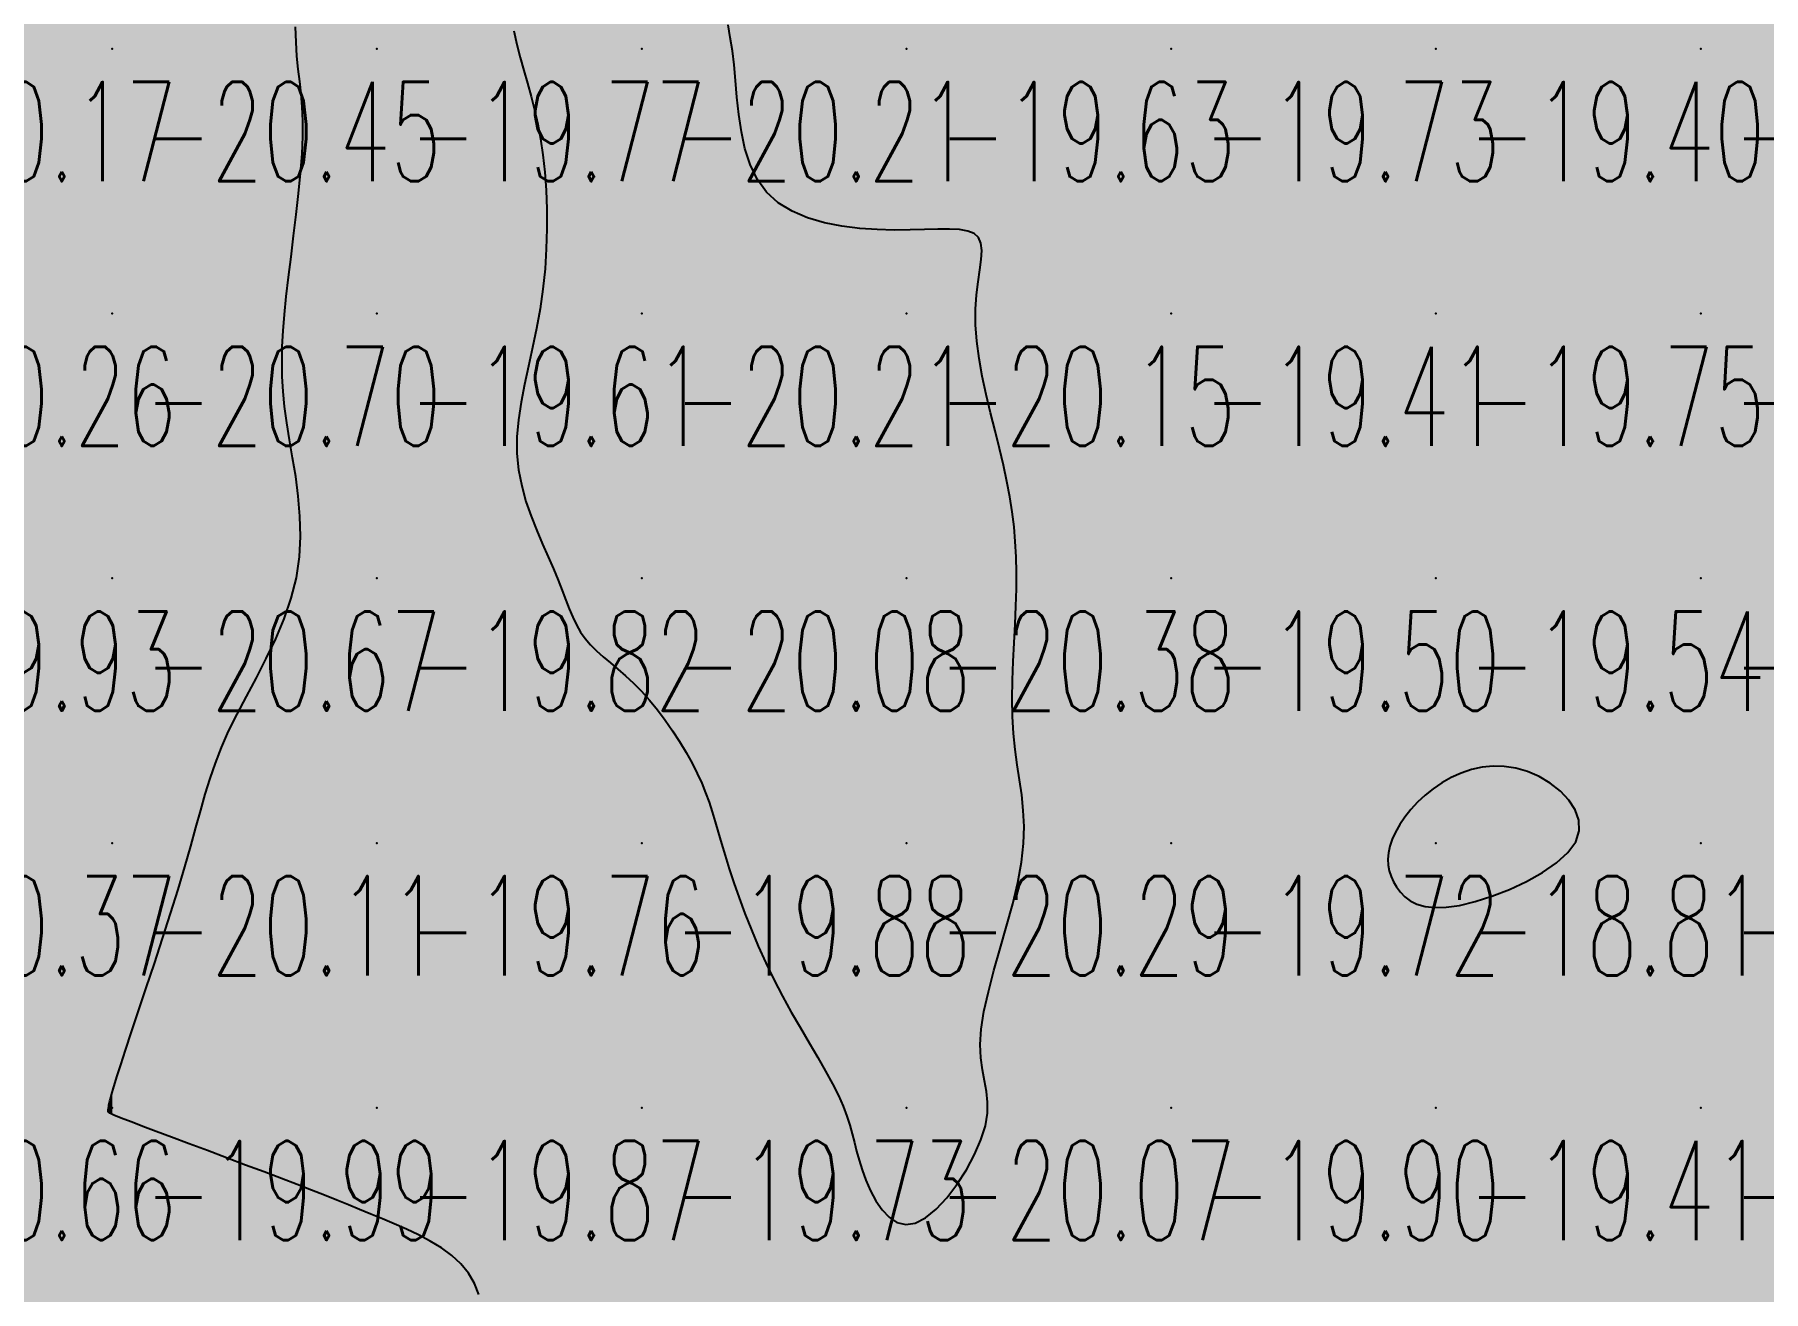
# Model space of a CAD drawing. Header units: millimetres. Extents: x 88261 to 90953, y 390274 to 392322.
# Drawn here: x 89237.3 to 89302.6, y 391110.3 to 391157.8 of the extents above; entities that cross this region are included whole.
import ezdxf
from ezdxf.enums import TextEntityAlignment as Align

# ---------------------------------------------------------------- set-up
doc = ezdxf.new("R2010")
doc.units = ezdxf.units.MM
doc.header["$LTSCALE"] = 25
for name, color, linetype in [('CN_03_00', 7, 'Continuous'), ('CN_04_00', 242, 'Continuous'), ('COTEAlt', 7, 'Continuous'), ('TN_COLORIAGE', 7, 'Continuous')]:
    doc.layers.add(name, color=color, linetype=linetype)
doc.styles.add('Simplex 1.0', font='Simplex.shx', dxfattribs={"width": 0.99, "height": 2.5})
doc.styles.get("Standard").update_dxf_attribs({"font": 'times.ttf'})

# ---------------------------------------------------------------- blocks, each defined once
blk = doc.blocks.new('COTE')
at = {"color": 0}
blk.add_point((0, 0), dxfattribs=at)
at = {"layer": 'COTEAlt'}
blk.add_attdef('ALT', text='', height=3.75, dxfattribs=at).set_placement((1.25, -1.25), align=Align.TOP_LEFT)

msp = doc.modelspace()

# ---------------------------------------------------------------- linework, layer by layer
at = {"layer": 'CN_03_00', "elevation": -19, "flags": 128}
msp.add_lwpolyline([(89295.659, 391127.7), (89295.646, 391128.104), (89295.509, 391128.495), (89295.269, 391128.865), (89294.947, 391129.203), (89294.564, 391129.502), (89294.142, 391129.751), (89293.702, 391129.944), (89293.263, 391130.071), (89292.83, 391130.137), (89292.405, 391130.147), (89291.99, 391130.105), (89291.587, 391130.016), (89291.199, 391129.885), (89290.828, 391129.717), (89290.476, 391129.518), (89290.145, 391129.292), (89289.838, 391129.044), (89289.556, 391128.78), (89289.301, 391128.504), (89289.076, 391128.221), (89288.881, 391127.936), (89288.721, 391127.654), (89288.595, 391127.381), (89288.506, 391127.12), (89288.453, 391126.871), (89288.433, 391126.634), (89288.444, 391126.407), (89288.485, 391126.189), (89288.553, 391125.979), (89288.647, 391125.776), (89288.764, 391125.579), (89288.904, 391125.389), (89289.074, 391125.213), (89289.28, 391125.057), (89289.532, 391124.931), (89289.836, 391124.843), (89290.2, 391124.8), (89290.632, 391124.812), (89291.14, 391124.885), (89291.725, 391125.026), (89292.362, 391125.229), (89293.02, 391125.486), (89293.668, 391125.788), (89294.273, 391126.128), (89294.806, 391126.497), (89295.234, 391126.888), (89295.526, 391127.291), (89295.659, 391127.7)], close=True, dxfattribs=at)
at = {"layer": 'CN_04_00', "elevation": -20, "flags": 128}
for points in [[(89254.102, 391110.185), (89253.931, 391110.605), (89253.704, 391110.992), (89253.416, 391111.342), (89253.073, 391111.659), (89252.686, 391111.944), (89252.265, 391112.203), (89251.82, 391112.439), (89251.364, 391112.655), (89250.905, 391112.856), (89250.455, 391113.044), (89250.021, 391113.223), (89249.596, 391113.398), (89249.169, 391113.572), (89248.73, 391113.748), (89248.268, 391113.932), (89247.772, 391114.127), (89247.232, 391114.337), (89246.638, 391114.565), (89245.984, 391114.814), (89245.287, 391115.077), (89244.567, 391115.348), (89243.848, 391115.619), (89243.15, 391115.88), (89242.495, 391116.126), (89241.904, 391116.347), (89241.4, 391116.537), (89240.999, 391116.69), (89240.692, 391116.808), (89240.466, 391116.896), (89240.31, 391116.961), (89240.209, 391117.006), (89240.151, 391117.037), (89240.122, 391117.058), (89240.109, 391117.076), (89240.102, 391117.095), (89240.098, 391117.115), (89240.097, 391117.138), (89240.099, 391117.166), (89240.103, 391117.199), (89240.109, 391117.238), (89240.117, 391117.284), (89240.127, 391117.339), (89240.14, 391117.405), (89240.16, 391117.496), (89240.193, 391117.627), (89240.245, 391117.814), (89240.321, 391118.071), (89240.427, 391118.414), (89240.569, 391118.859), (89240.753, 391119.42), (89240.981, 391120.107), (89241.246, 391120.899), (89241.537, 391121.768), (89241.842, 391122.689), (89242.152, 391123.633), (89242.454, 391124.575), (89242.74, 391125.486), (89242.997, 391126.34), (89243.219, 391127.116), (89243.413, 391127.824), (89243.592, 391128.477), (89243.766, 391129.091), (89243.947, 391129.681), (89244.146, 391130.263), (89244.376, 391130.851), (89244.647, 391131.46), (89244.967, 391132.103), (89245.322, 391132.777), (89245.695, 391133.48), (89246.069, 391134.207), (89246.424, 391134.953), (89246.744, 391135.714), (89247.012, 391136.486), (89247.208, 391137.264), (89247.322, 391138.045), (89247.362, 391138.823), (89247.341, 391139.592), (89247.276, 391140.347), (89247.179, 391141.082), (89247.065, 391141.793), (89246.949, 391142.473), (89246.844, 391143.118), (89246.763, 391143.725), (89246.707, 391144.303), (89246.674, 391144.865), (89246.664, 391145.424), (89246.675, 391145.993), (89246.707, 391146.583), (89246.757, 391147.209), (89246.825, 391147.883), (89246.909, 391148.612), (89247.003, 391149.383), (89247.102, 391150.18), (89247.199, 391150.985), (89247.288, 391151.78), (89247.364, 391152.549), (89247.419, 391153.272), (89247.449, 391153.934), (89247.449, 391154.523), (89247.425, 391155.052), (89247.383, 391155.54), (89247.331, 391156.009), (89247.277, 391156.477), (89247.228, 391156.964), (89247.192, 391157.49), (89247.175, 391158.075)], [(89255.413, 391157.916), (89255.532, 391157.407), (89255.66, 391156.912), (89255.795, 391156.425), (89255.932, 391155.939), (89256.068, 391155.444), (89256.198, 391154.934), (89256.32, 391154.401), (89256.428, 391153.837), (89256.52, 391153.234), (89256.591, 391152.587), (89256.641, 391151.901), (89256.667, 391151.185), (89256.669, 391150.445), (89256.646, 391149.691), (89256.597, 391148.929), (89256.52, 391148.168), (89256.414, 391147.416), (89256.281, 391146.678), (89256.13, 391145.957), (89255.974, 391145.252), (89255.824, 391144.562), (89255.693, 391143.888), (89255.593, 391143.227), (89255.536, 391142.582), (89255.535, 391141.95), (89255.598, 391141.332), (89255.715, 391140.73), (89255.877, 391140.147), (89256.07, 391139.584), (89256.282, 391139.045), (89256.502, 391138.532), (89256.718, 391138.047), (89256.917, 391137.593), (89257.091, 391137.171), (89257.243, 391136.78), (89257.382, 391136.417), (89257.513, 391136.082), (89257.645, 391135.77), (89257.784, 391135.481), (89257.938, 391135.211), (89258.114, 391134.96), (89258.317, 391134.723), (89258.546, 391134.495), (89258.796, 391134.271), (89259.064, 391134.043), (89259.347, 391133.805), (89259.64, 391133.552), (89259.941, 391133.276), (89260.244, 391132.971), (89260.547, 391132.634), (89260.847, 391132.268), (89261.138, 391131.882), (89261.418, 391131.481), (89261.682, 391131.072), (89261.928, 391130.663), (89262.151, 391130.259), (89262.349, 391129.869), (89262.518, 391129.496), (89262.518, 391129.496), (89262.663, 391129.135), (89262.791, 391128.778), (89262.908, 391128.416), (89263.021, 391128.043), (89263.136, 391127.649), (89263.258, 391127.227), (89263.396, 391126.77), (89263.553, 391126.27), (89263.73, 391125.733), (89263.929, 391125.165), (89264.149, 391124.572), (89264.39, 391123.961), (89264.652, 391123.338), (89264.935, 391122.709), (89265.24, 391122.082), (89265.564, 391121.461), (89265.9, 391120.852), (89266.241, 391120.26), (89266.576, 391119.688), (89266.896, 391119.142), (89267.194, 391118.625), (89267.46, 391118.143), (89267.685, 391117.699), (89267.864, 391117.295), (89268.003, 391116.926), (89268.113, 391116.581), (89268.203, 391116.251), (89268.284, 391115.926), (89268.365, 391115.598), (89268.458, 391115.257), (89268.571, 391114.894), (89268.714, 391114.505), (89268.887, 391114.107), (89269.092, 391113.726), (89269.327, 391113.383), (89269.594, 391113.104), (89269.891, 391112.911), (89270.219, 391112.828), (89270.578, 391112.878), (89270.965, 391113.078), (89271.368, 391113.407), (89271.77, 391113.838), (89272.156, 391114.344), (89272.511, 391114.897), (89272.818, 391115.468), (89273.063, 391116.031), (89273.229, 391116.558), (89273.308, 391117.029), (89273.314, 391117.456), (89273.271, 391117.859), (89273.199, 391118.257), (89273.12, 391118.671), (89273.057, 391119.121), (89273.032, 391119.627), (89273.065, 391120.207), (89273.173, 391120.877), (89273.343, 391121.621), (89273.555, 391122.419), (89273.792, 391123.252), (89274.033, 391124.098), (89274.261, 391124.938), (89274.455, 391125.75), (89274.597, 391126.515), (89274.673, 391127.218), (89274.69, 391127.866), (89274.662, 391128.474), (89274.602, 391129.055), (89274.521, 391129.621), (89274.434, 391130.188), (89274.352, 391130.768), (89274.29, 391131.375), (89274.256, 391132.019), (89274.247, 391132.693), (89274.259, 391133.388), (89274.283, 391134.095), (89274.316, 391134.804), (89274.35, 391135.504), (89274.38, 391136.186), (89274.4, 391136.841), (89274.404, 391137.461), (89274.391, 391138.053), (89274.361, 391138.625), (89274.311, 391139.187), (89274.243, 391139.747), (89274.154, 391140.315), (89274.044, 391140.899), (89273.912, 391141.509), (89273.76, 391142.149), (89273.594, 391142.815), (89273.425, 391143.496), (89273.262, 391144.184), (89273.114, 391144.87), (89272.99, 391145.544), (89272.901, 391146.197), (89272.856, 391146.819), (89272.859, 391147.404), (89272.899, 391147.945), (89272.958, 391148.44), (89273.021, 391148.887), (89273.071, 391149.28), (89273.09, 391149.617), (89273.063, 391149.895), (89272.973, 391150.11), (89272.806, 391150.262), (89272.564, 391150.358), (89272.251, 391150.411), (89271.872, 391150.43), (89271.432, 391150.427), (89270.935, 391150.412), (89270.385, 391150.398), (89269.787, 391150.394), (89269.148, 391150.411), (89268.484, 391150.458), (89267.812, 391150.543), (89267.15, 391150.674), (89266.517, 391150.861), (89265.928, 391151.11), (89265.403, 391151.43), (89264.96, 391151.83), (89264.61, 391152.313), (89264.345, 391152.866), (89264.15, 391153.47), (89264.012, 391154.108), (89263.916, 391154.761), (89263.848, 391155.411), (89263.793, 391156.041), (89263.739, 391156.632), (89263.672, 391157.171), (89263.596, 391157.67), (89263.515, 391158.143)]]:
    msp.add_lwpolyline(points, dxfattribs=at)
at = {"layer": 'TN_COLORIAGE', "color": 213}
for points in [[(89247.721, 391164.712, -19.773), (89246.884, 391157.239, -19.773), (89250.249, 391167.239, -19.773), (89250.249, 391157.239, -19.773)], [(89253.792, 391167.239, -19.773), (89254.762, 391161.752, -19.773), (89250.249, 391167.239, -19.773), (89250.249, 391157.239, -19.773)], [(89263.895, 391157.239, -19.428), (89262.947, 391159.938, -19.428), (89270.249, 391157.239, -19.428), (89270.249, 391167.239, -19.428)], [(89270.249, 391157.239, -19.601), (89280.249, 391157.239, -19.601), (89280.249, 391167.239, -19.601)], [(89270.249, 391167.239, -19.601), (89270.249, 391157.239, -19.601), (89280.249, 391167.239, -19.601)], [(89280.249, 391157.239, -19.509), (89290.249, 391157.239, -19.509), (89290.249, 391167.239, -19.509)], [(89280.249, 391167.239, -19.509), (89280.249, 391157.239, -19.509), (89290.249, 391167.239, -19.509)], [(89290.249, 391157.239, -19.506), (89300.249, 391157.239, -19.506), (89300.249, 391167.239, -19.506)], [(89290.249, 391167.239, -19.506), (89290.249, 391157.239, -19.506), (89300.249, 391167.239, -19.506)], [(89300.249, 391157.239, -19.059), (89310.249, 391157.239, -19.059), (89310.249, 391167.239, -19.059)], [(89300.249, 391167.239, -19.059), (89300.249, 391157.239, -19.059), (89310.249, 391167.239, -19.059)], [(89255.422, 391157.239, -19.773), (89254.762, 391161.752, -19.773), (89250.249, 391157.239, -19.773)], [(89247.791, 391154.781, -19.608), (89246.648, 391147.239, -19.608), (89250.249, 391157.239, -19.608), (89250.249, 391147.239, -19.608)], [(89246.884, 391157.239, -19.773), (89247.791, 391154.781, -19.773), (89250.249, 391157.239, -19.773)], [(89255.422, 391157.239, -19.608), (89256.741, 391153.732, -19.608), (89250.249, 391157.239, -19.608), (89250.249, 391147.239, -19.608)], [(89263.895, 391157.239, -19.631), (89263.904, 391150.894, -19.631), (89270.249, 391157.239, -19.631)], [(89270.249, 391150.163, -19.631), (89263.904, 391150.894, -19.631), (89270.249, 391157.239, -19.631)], [(89273.824, 391150.815, -19.631), (89270.249, 391150.163, -19.631), (89280.249, 391157.239, -19.631), (89270.249, 391157.239, -19.631)], [(89273.824, 391150.815, -19.406), (89272.289, 391147.239, -19.406), (89280.249, 391157.239, -19.406), (89280.249, 391147.239, -19.406)], [(89280.249, 391147.239, -19.397), (89290.249, 391147.239, -19.397), (89290.249, 391157.239, -19.397)], [(89280.249, 391157.239, -19.397), (89280.249, 391147.239, -19.397), (89290.249, 391157.239, -19.397)], [(89290.249, 391147.239, -19.778), (89300.249, 391147.239, -19.778), (89300.249, 391157.239, -19.778)], [(89290.249, 391157.239, -19.778), (89290.249, 391147.239, -19.778), (89300.249, 391157.239, -19.778)], [(89300.249, 391147.239, -19.281), (89310.249, 391147.239, -19.281), (89310.249, 391157.239, -19.281)], [(89300.249, 391157.239, -19.281), (89300.249, 391147.239, -19.281), (89310.249, 391157.239, -19.281)], [(89256.741, 391153.732, -19.608), (89256.733, 391147.239, -19.608), (89250.249, 391147.239, -19.608)], [(89246.567, 391143.558, -19.608), (89246.648, 391147.239, -19.608), (89250.249, 391147.239, -19.608)], [(89248.151, 391137.239, -19.608), (89246.567, 391143.558, -19.608), (89250.249, 391137.239, -19.608), (89250.249, 391147.239, -19.608)], [(89254.814, 391141.805, -19.608), (89256.733, 391147.239, -19.608), (89250.249, 391137.239, -19.608), (89250.249, 391147.239, -19.608)], [(89272.289, 391147.239, -19.406), (89274.153, 391141.143, -19.406), (89280.249, 391147.239, -19.406)], [(89274.574, 391137.239, -19.406), (89274.153, 391141.143, -19.406), (89280.249, 391137.239, -19.406), (89280.249, 391147.239, -19.406)], [(89280.249, 391137.239, -19.745), (89290.249, 391137.239, -19.745), (89290.249, 391147.239, -19.745)], [(89280.249, 391147.239, -19.745), (89280.249, 391137.239, -19.745), (89290.249, 391147.239, -19.745)], [(89290.249, 391137.239, -19.872), (89300.249, 391137.239, -19.872), (89300.249, 391147.239, -19.872)], [(89290.249, 391147.239, -19.872), (89290.249, 391137.239, -19.872), (89300.249, 391147.239, -19.872)], [(89300.249, 391137.239, -19.286), (89310.249, 391137.239, -19.286), (89310.249, 391147.239, -19.286)], [(89300.249, 391147.239, -19.286), (89300.249, 391137.239, -19.286), (89310.249, 391147.239, -19.286)], [(89257.221, 391137.239, -19.822), (89254.814, 391141.805, -19.822), (89250.249, 391137.239, -19.822)], [(89244.08, 391131.07, -19.761), (89243.413, 391127.239, -19.761), (89250.249, 391137.239, -19.761), (89250.249, 391127.239, -19.761)], [(89244.08, 391131.07, -19.822), (89248.151, 391137.239, -19.822), (89250.249, 391137.239, -19.822)], [(89257.221, 391137.239, -19.761), (89257.803, 391134.794, -19.761), (89250.249, 391137.239, -19.761), (89250.249, 391127.239, -19.761)], [(89275.357, 391127.239, -19.501), (89273.952, 391130.943, -19.501), (89280.249, 391127.239, -19.501), (89280.249, 391137.239, -19.501)], [(89273.952, 391130.943, -19.501), (89274.574, 391137.239, -19.501), (89280.249, 391137.239, -19.501)], [(89280.249, 391127.239, -19), (89288.197, 391127.239, -19), (89290.249, 391137.239, -19), (89290.249, 391129.804, -19)], [(89280.249, 391137.239, -19.538), (89280.249, 391127.239, -19.538), (89290.249, 391137.239, -19.538)], [(89290.249, 391137.239, -19), (89290.249, 391129.804, -19), (89300.249, 391137.239, -19), (89293.664, 391130.654, -19)], [(89300.249, 391137.239, -19), (89293.664, 391130.654, -19), (89300.249, 391127.239, -19), (89297.31, 391127.239, -19)], [(89300.249, 391127.239, -19.491), (89310.249, 391127.239, -19.491), (89310.249, 391137.239, -19.491)], [(89300.249, 391137.239, -19.491), (89300.249, 391127.239, -19.491), (89310.249, 391137.239, -19.491)], [(89260.249, 391133.344, -19.761), (89257.803, 391134.794, -19.761), (89260.249, 391127.239, -19.761), (89250.249, 391127.239, -19.761)], [(89260.249, 391133.344, -19.879), (89262.667, 391129.658, -19.879), (89260.249, 391127.239, -19.879)], [(89263.174, 391127.239, -19.879), (89262.667, 391129.658, -19.879), (89260.249, 391127.239, -19.879)], [(89240.249, 391118.011, -19.761), (89243.413, 391127.239, -19.761), (89240.249, 391117.239, -19.761), (89250.249, 391127.239, -19.761)], [(89240.249, 391117.239, -19.761), (89250.249, 391117.239, -19.761), (89250.249, 391127.239, -19.761)], [(89250.249, 391117.239, -19.879), (89260.249, 391117.239, -19.879), (89260.249, 391127.239, -19.879)], [(89250.249, 391127.239, -19.879), (89250.249, 391117.239, -19.879), (89260.249, 391127.239, -19.879)], [(89263.174, 391127.239, -19.733), (89265.012, 391122.003, -19.733), (89260.249, 391127.239, -19.733), (89260.249, 391117.239, -19.733)], [(89274.231, 391117.239, -19.719), (89272.201, 391119.191, -19.719), (89280.249, 391117.239, -19.719), (89280.249, 391127.239, -19.719)], [(89272.201, 391119.191, -19.719), (89275.357, 391127.239, -19.719), (89280.249, 391127.239, -19.719)], [(89280.249, 391117.239, -19), (89288.535, 391125.525, -19), (89280.249, 391127.239, -19), (89288.197, 391127.239, -19)], [(89290.249, 391117.239, -19.077), (89300.249, 391117.239, -19.077), (89300.249, 391127.239, -19.077)], [(89290.249, 391117.239, -19), (89290.249, 391124.137, -19), (89300.249, 391127.239, -19), (89297.31, 391127.239, -19)], [(89300.249, 391117.239, -19.452), (89310.249, 391117.239, -19.452), (89310.249, 391127.239, -19.452)], [(89300.249, 391127.239, -19.452), (89300.249, 391117.239, -19.452), (89310.249, 391127.239, -19.452)], [(89280.249, 391117.239, -19), (89288.535, 391125.525, -19), (89290.249, 391117.239, -19), (89290.249, 391124.137, -19)], [(89268.215, 391117.239, -19.733), (89265.012, 391122.003, -19.733), (89260.249, 391117.239, -19.733)], [(89240.249, 391118.011, -19.991), (89240.11, 391117.239, -19.991), (89240.249, 391117.239, -19.991)], [(89240.074, 391117.065, -19.991), (89240.11, 391117.239, -19.991), (89240.249, 391117.239, -19.991)], [(89240.249, 391116.959, -19.991), (89240.074, 391117.065, -19.991), (89240.249, 391117.239, -19.991)], [(89240.249, 391116.959, -19.868), (89247.333, 391114.323, -19.868), (89240.249, 391117.239, -19.868), (89250.249, 391117.239, -19.868)], [(89250.249, 391113.136, -19.868), (89247.333, 391114.323, -19.868), (89250.249, 391117.239, -19.868)], [(89250.249, 391113.136, -19.733), (89254.403, 391111.394, -19.733), (89250.249, 391117.239, -19.733), (89260.249, 391117.239, -19.733)], [(89254.403, 391111.394, -19.729), (89254.364, 391107.239, -19.729), (89260.249, 391117.239, -19.729), (89260.249, 391107.239, -19.729)], [(89268.215, 391117.239, -19.729), (89268.241, 391115.231, -19.729), (89260.249, 391117.239, -19.729), (89260.249, 391107.239, -19.729)], [(89270.249, 391107.239, -19.897), (89280.249, 391107.239, -19.897), (89280.249, 391117.239, -19.897)], [(89270.249, 391111.2, -19.897), (89274.231, 391117.239, -19.897), (89270.249, 391107.239, -19.897), (89280.249, 391117.239, -19.897)], [(89280.249, 391107.239, -19.412), (89290.249, 391107.239, -19.412), (89290.249, 391117.239, -19.412)], [(89280.249, 391117.239, -19.412), (89280.249, 391107.239, -19.412), (89290.249, 391117.239, -19.412)], [(89290.249, 391107.239, -19.173), (89300.249, 391107.239, -19.173), (89300.249, 391117.239, -19.173)], [(89290.249, 391117.239, -19.173), (89290.249, 391107.239, -19.173), (89300.249, 391117.239, -19.173)], [(89300.249, 391107.239, -19.66), (89310.249, 391107.239, -19.66), (89310.249, 391117.239, -19.66)], [(89300.249, 391117.239, -19.66), (89300.249, 391107.239, -19.66), (89310.249, 391117.239, -19.66)], [(89270.249, 391111.2, -19.729), (89268.241, 391115.231, -19.729), (89270.249, 391107.239, -19.729), (89260.249, 391107.239, -19.729)]]:
    msp.add_solid(points, dxfattribs=at)
at = {"layer": 'TN_COLORIAGE', "color": 223}
for points in [[(89260.249, 391167.239, -20), (89254.762, 391161.752, -20), (89260.249, 391157.239, -20), (89255.422, 391157.239, -20)], [(89260.249, 391167.239, -20), (89263.499, 391167.239, -20), (89260.249, 391157.239, -20), (89262.947, 391159.938, -20)], [(89240.249, 391157.239, -20), (89240.249, 391165.001, -20), (89230.249, 391157.239, -20), (89235.88, 391162.87, -20)], [(89247.721, 391164.712, -20.447), (89240.249, 391165.001, -20.447), (89240.249, 391157.239, -20.447)], [(89246.884, 391157.239, -20.447), (89247.721, 391164.712, -20.447), (89240.249, 391157.239, -20.447)], [(89262.947, 391159.938, -20.212), (89263.895, 391157.239, -20.212), (89260.249, 391157.239, -20.212)], [(89230.249, 391157.239, -20.447), (89230.249, 391147.239, -20.447), (89240.249, 391157.239, -20.447)], [(89230.249, 391147.239, -20.447), (89240.249, 391147.239, -20.447), (89240.249, 391157.239, -20.447)], [(89240.249, 391147.239, -20), (89247.791, 391154.781, -20), (89240.249, 391157.239, -20), (89246.884, 391157.239, -20)], [(89256.741, 391153.732, -20.212), (89255.422, 391157.239, -20.212), (89260.249, 391157.239, -20.212)], [(89260.249, 391147.239, -20), (89256.733, 391147.239, -20), (89260.249, 391157.239, -20), (89256.741, 391153.732, -20)], [(89260.249, 391147.239, -20), (89263.904, 391150.894, -20), (89260.249, 391157.239, -20), (89263.895, 391157.239, -20)], [(89246.648, 391147.239, -20.696), (89247.791, 391154.781, -20.696), (89240.249, 391147.239, -20.696)], [(89260.249, 391147.239, -20), (89263.904, 391150.894, -20), (89270.249, 391147.239, -20), (89270.249, 391150.163, -20)], [(89272.289, 391147.239, -20.152), (89273.824, 391150.815, -20.152), (89270.249, 391147.239, -20.152)], [(89270.249, 391150.163, -20.152), (89273.824, 391150.815, -20.152), (89270.249, 391147.239, -20.152)], [(89240.249, 391147.239, -20), (89231.154, 391138.144, -20), (89230.249, 391147.239, -20), (89230.249, 391139.318, -20)], [(89240.249, 391147.239, -20), (89231.154, 391138.144, -20), (89240.249, 391137.239, -20), (89231.183, 391137.239, -20)], [(89240.249, 391147.239, -20), (89246.648, 391147.239, -20), (89240.249, 391137.239, -20), (89246.567, 391143.558, -20)], [(89260.249, 391147.239, -20), (89254.814, 391141.805, -20), (89260.249, 391137.239, -20), (89257.221, 391137.239, -20)], [(89256.733, 391147.239, -20.212), (89254.814, 391141.805, -20.212), (89260.249, 391147.239, -20.212)], [(89260.249, 391137.239, -20.152), (89270.249, 391137.239, -20.152), (89270.249, 391147.239, -20.152)], [(89260.249, 391147.239, -20.152), (89260.249, 391137.239, -20.152), (89270.249, 391147.239, -20.152)], [(89270.249, 391137.239, -20), (89274.153, 391141.143, -20), (89270.249, 391147.239, -20), (89272.289, 391147.239, -20)], [(89246.567, 391143.558, -20.672), (89248.151, 391137.239, -20.672), (89240.249, 391137.239, -20.672)], [(89274.153, 391141.143, -20.38), (89274.574, 391137.239, -20.38), (89270.249, 391137.239, -20.38)], [(89240.249, 391137.239, -20), (89231.183, 391137.239, -20), (89230.249, 391127.239, -20), (89230.249, 391135.674, -20)], [(89230.249, 391127.239, -20.672), (89240.249, 391127.239, -20.672), (89240.249, 391137.239, -20.672)], [(89240.249, 391137.239, -20), (89248.151, 391137.239, -20), (89240.249, 391127.239, -20), (89244.08, 391131.07, -20)], [(89257.803, 391134.794, -20.077), (89257.221, 391137.239, -20.077), (89260.249, 391137.239, -20.077)], [(89257.803, 391134.794, -20.077), (89260.249, 391133.344, -20.077), (89260.249, 391137.239, -20.077)], [(89270.249, 391137.239, -20), (89262.667, 391129.658, -20), (89260.249, 391137.239, -20), (89260.249, 391133.344, -20)], [(89270.249, 391137.239, -20), (89262.667, 391129.658, -20), (89270.249, 391127.239, -20), (89263.174, 391127.239, -20)], [(89270.249, 391137.239, -20), (89274.574, 391137.239, -20), (89270.249, 391127.239, -20), (89273.952, 391130.943, -20)], [(89243.413, 391127.239, -20.111), (89244.08, 391131.07, -20.111), (89240.249, 391127.239, -20.111)], [(89273.952, 391130.943, -20.294), (89275.357, 391127.239, -20.294), (89270.249, 391127.239, -20.294)], [(89230.249, 391127.239, -20.111), (89230.249, 391117.239, -20.111), (89240.249, 391127.239, -20.111)], [(89230.249, 391117.239, -20), (89240.11, 391117.239, -20), (89240.249, 391127.239, -20), (89240.249, 391118.011, -20)], [(89243.413, 391127.239, -20.111), (89240.249, 391118.011, -20.111), (89240.249, 391127.239, -20.111)], [(89265.012, 391122.003, -20.294), (89263.174, 391127.239, -20.294), (89270.249, 391127.239, -20.294)], [(89270.249, 391127.239, -20), (89265.012, 391122.003, -20), (89270.249, 391117.239, -20), (89268.215, 391117.239, -20)], [(89270.249, 391127.239, -20), (89275.357, 391127.239, -20), (89270.249, 391117.239, -20), (89272.201, 391119.191, -20)], [(89272.201, 391119.191, -20.068), (89274.231, 391117.239, -20.068), (89270.249, 391117.239, -20.068)], [(89230.249, 391117.239, -20), (89240.11, 391117.239, -20), (89230.249, 391107.239, -20), (89240.074, 391117.065, -20)], [(89230.249, 391107.239, -20), (89240.074, 391117.065, -20), (89240.249, 391107.239, -20), (89240.249, 391116.959, -20)], [(89247.333, 391114.323, -20.321), (89240.249, 391116.959, -20.321), (89240.249, 391107.239, -20.321)], [(89268.241, 391115.231, -20.068), (89268.215, 391117.239, -20.068), (89270.249, 391117.239, -20.068)], [(89268.241, 391115.231, -20.068), (89270.249, 391111.2, -20.068), (89270.249, 391117.239, -20.068)], [(89274.231, 391117.239, -20.068), (89270.249, 391111.2, -20.068), (89270.249, 391117.239, -20.068)], [(89240.249, 391107.239, -20), (89247.333, 391114.323, -20), (89250.249, 391107.239, -20), (89250.249, 391113.136, -20)], [(89254.403, 391111.394, -20.19), (89250.249, 391113.136, -20.19), (89250.249, 391107.239, -20.19)], [(89254.364, 391107.239, -20.19), (89254.403, 391111.394, -20.19), (89250.249, 391107.239, -20.19)]]:
    msp.add_solid(points, dxfattribs=at)
at = {"layer": 'TN_COLORIAGE', "color": 203}
for points in [[(89297.31, 391127.239, -18.814), (89293.664, 391130.654, -18.814), (89290.249, 391127.239, -18.814)], [(89293.664, 391130.654, -18.814), (89290.249, 391129.804, -18.814), (89290.249, 391127.239, -18.814)], [(89290.249, 391129.804, -18.814), (89288.197, 391127.239, -18.814), (89290.249, 391127.239, -18.814)], [(89288.197, 391127.239, -18.814), (89288.535, 391125.525, -18.814), (89290.249, 391127.239, -18.814)], [(89290.249, 391124.137, -18.814), (89288.535, 391125.525, -18.814), (89290.249, 391127.239, -18.814)], [(89297.31, 391127.239, -18.814), (89290.249, 391124.137, -18.814), (89290.249, 391127.239, -18.814)]]:
    msp.add_solid(points, dxfattribs=at)

# ---------------------------------------------------------------- block references
at = {"layer": 'COTEAlt'}
ref = msp.add_blockref('COTE', (89230.249, 391157.239), dxfattribs=at)
ref.add_attrib('ALT', '-20.17', dxfattribs={"height": 3.75, "style": 'Simplex 1.0', "width": 0.6}).set_placement((89231.499, 391155.989), align=Align.TOP_LEFT)
ref = msp.add_blockref('COTE', (89240.249, 391157.239), dxfattribs=at)
ref.add_attrib('ALT', '-20.45', dxfattribs={"height": 3.75, "style": 'Simplex 1.0', "width": 0.6}).set_placement((89241.499, 391155.989), align=Align.TOP_LEFT)
ref = msp.add_blockref('COTE', (89250.249, 391157.239), dxfattribs=at)
ref.add_attrib('ALT', '-19.77', dxfattribs={"height": 3.75, "style": 'Simplex 1.0', "width": 0.6}).set_placement((89251.499, 391155.989), align=Align.TOP_LEFT)
ref = msp.add_blockref('COTE', (89260.249, 391157.239), dxfattribs=at)
ref.add_attrib('ALT', '-20.21', dxfattribs={"height": 3.75, "style": 'Simplex 1.0', "width": 0.6}).set_placement((89261.499, 391155.989), align=Align.TOP_LEFT)
ref = msp.add_blockref('COTE', (89270.249, 391157.239), dxfattribs=at)
ref.add_attrib('ALT', '-19.63', dxfattribs={"height": 3.75, "style": 'Simplex 1.0', "width": 0.6}).set_placement((89271.499, 391155.989), align=Align.TOP_LEFT)
ref = msp.add_blockref('COTE', (89280.249, 391157.239), dxfattribs=at)
ref.add_attrib('ALT', '-19.73', dxfattribs={"height": 3.75, "style": 'Simplex 1.0', "width": 0.6}).set_placement((89281.499, 391155.989), align=Align.TOP_LEFT)
ref = msp.add_blockref('COTE', (89290.249, 391157.239), dxfattribs=at)
ref.add_attrib('ALT', '-19.40', dxfattribs={"height": 3.75, "style": 'Simplex 1.0', "width": 0.6}).set_placement((89291.499, 391155.989), align=Align.TOP_LEFT)
ref = msp.add_blockref('COTE', (89300.249, 391157.239), dxfattribs=at)
ref.add_attrib('ALT', '-19.78', dxfattribs={"height": 3.75, "style": 'Simplex 1.0', "width": 0.6}).set_placement((89301.499, 391155.989), align=Align.TOP_LEFT)
ref = msp.add_blockref('COTE', (89230.249, 391147.239), dxfattribs=at)
ref.add_attrib('ALT', '-20.26', dxfattribs={"height": 3.75, "style": 'Simplex 1.0', "width": 0.6}).set_placement((89231.499, 391145.989), align=Align.TOP_LEFT)
ref = msp.add_blockref('COTE', (89240.249, 391147.239), dxfattribs=at)
ref.add_attrib('ALT', '-20.70', dxfattribs={"height": 3.75, "style": 'Simplex 1.0', "width": 0.6}).set_placement((89241.499, 391145.989), align=Align.TOP_LEFT)
ref = msp.add_blockref('COTE', (89250.249, 391147.239), dxfattribs=at)
ref.add_attrib('ALT', '-19.61', dxfattribs={"height": 3.75, "style": 'Simplex 1.0', "width": 0.6}).set_placement((89251.499, 391145.989), align=Align.TOP_LEFT)
ref = msp.add_blockref('COTE', (89260.249, 391147.239), dxfattribs=at)
ref.add_attrib('ALT', '-20.21', dxfattribs={"height": 3.75, "style": 'Simplex 1.0', "width": 0.6}).set_placement((89261.499, 391145.989), align=Align.TOP_LEFT)
ref = msp.add_blockref('COTE', (89270.249, 391147.239), dxfattribs=at)
ref.add_attrib('ALT', '-20.15', dxfattribs={"height": 3.75, "style": 'Simplex 1.0', "width": 0.6}).set_placement((89271.499, 391145.989), align=Align.TOP_LEFT)
ref = msp.add_blockref('COTE', (89280.249, 391147.239), dxfattribs=at)
ref.add_attrib('ALT', '-19.41', dxfattribs={"height": 3.75, "style": 'Simplex 1.0', "width": 0.6}).set_placement((89281.499, 391145.989), align=Align.TOP_LEFT)
ref = msp.add_blockref('COTE', (89290.249, 391147.239), dxfattribs=at)
ref.add_attrib('ALT', '-19.75', dxfattribs={"height": 3.75, "style": 'Simplex 1.0', "width": 0.6}).set_placement((89291.499, 391145.989), align=Align.TOP_LEFT)
ref = msp.add_blockref('COTE', (89300.249, 391147.239), dxfattribs=at)
ref.add_attrib('ALT', '-19.87', dxfattribs={"height": 3.75, "style": 'Simplex 1.0', "width": 0.6}).set_placement((89301.499, 391145.989), align=Align.TOP_LEFT)
ref = msp.add_blockref('COTE', (89230.249, 391137.239), dxfattribs=at)
ref.add_attrib('ALT', '-19.93', dxfattribs={"height": 3.75, "style": 'Simplex 1.0', "width": 0.6}).set_placement((89231.499, 391135.989), align=Align.TOP_LEFT)
ref = msp.add_blockref('COTE', (89240.249, 391137.239), dxfattribs=at)
ref.add_attrib('ALT', '-20.67', dxfattribs={"height": 3.75, "style": 'Simplex 1.0', "width": 0.6}).set_placement((89241.499, 391135.989), align=Align.TOP_LEFT)
ref = msp.add_blockref('COTE', (89250.249, 391137.239), dxfattribs=at)
ref.add_attrib('ALT', '-19.82', dxfattribs={"height": 3.75, "style": 'Simplex 1.0', "width": 0.6}).set_placement((89251.499, 391135.989), align=Align.TOP_LEFT)
ref = msp.add_blockref('COTE', (89260.249, 391137.239), dxfattribs=at)
ref.add_attrib('ALT', '-20.08', dxfattribs={"height": 3.75, "style": 'Simplex 1.0', "width": 0.6}).set_placement((89261.499, 391135.989), align=Align.TOP_LEFT)
ref = msp.add_blockref('COTE', (89270.249, 391137.239), dxfattribs=at)
ref.add_attrib('ALT', '-20.38', dxfattribs={"height": 3.75, "style": 'Simplex 1.0', "width": 0.6}).set_placement((89271.499, 391135.989), align=Align.TOP_LEFT)
ref = msp.add_blockref('COTE', (89280.249, 391137.239), dxfattribs=at)
ref.add_attrib('ALT', '-19.50', dxfattribs={"height": 3.75, "style": 'Simplex 1.0', "width": 0.6}).set_placement((89281.499, 391135.989), align=Align.TOP_LEFT)
ref = msp.add_blockref('COTE', (89290.249, 391137.239), dxfattribs=at)
ref.add_attrib('ALT', '-19.54', dxfattribs={"height": 3.75, "style": 'Simplex 1.0', "width": 0.6}).set_placement((89291.499, 391135.989), align=Align.TOP_LEFT)
ref = msp.add_blockref('COTE', (89300.249, 391137.239), dxfattribs=at)
ref.add_attrib('ALT', '-19.36', dxfattribs={"height": 3.75, "style": 'Simplex 1.0', "width": 0.6}).set_placement((89301.499, 391135.989), align=Align.TOP_LEFT)
ref = msp.add_blockref('COTE', (89230.249, 391127.239), dxfattribs=at)
ref.add_attrib('ALT', '-20.37', dxfattribs={"height": 3.75, "style": 'Simplex 1.0', "width": 0.6}).set_placement((89231.499, 391125.989), align=Align.TOP_LEFT)
ref = msp.add_blockref('COTE', (89240.249, 391127.239), dxfattribs=at)
ref.add_attrib('ALT', '-20.11', dxfattribs={"height": 3.75, "style": 'Simplex 1.0', "width": 0.6}).set_placement((89241.499, 391125.989), align=Align.TOP_LEFT)
ref = msp.add_blockref('COTE', (89250.249, 391127.239), dxfattribs=at)
ref.add_attrib('ALT', '-19.76', dxfattribs={"height": 3.75, "style": 'Simplex 1.0', "width": 0.6}).set_placement((89251.499, 391125.989), align=Align.TOP_LEFT)
ref = msp.add_blockref('COTE', (89260.249, 391127.239), dxfattribs=at)
ref.add_attrib('ALT', '-19.88', dxfattribs={"height": 3.75, "style": 'Simplex 1.0', "width": 0.6}).set_placement((89261.499, 391125.989), align=Align.TOP_LEFT)
ref = msp.add_blockref('COTE', (89270.249, 391127.239), dxfattribs=at)
ref.add_attrib('ALT', '-20.29', dxfattribs={"height": 3.75, "style": 'Simplex 1.0', "width": 0.6}).set_placement((89271.499, 391125.989), align=Align.TOP_LEFT)
ref = msp.add_blockref('COTE', (89280.249, 391127.239), dxfattribs=at)
ref.add_attrib('ALT', '-19.72', dxfattribs={"height": 3.75, "style": 'Simplex 1.0', "width": 0.6}).set_placement((89281.499, 391125.989), align=Align.TOP_LEFT)
ref = msp.add_blockref('COTE', (89290.249, 391127.239), dxfattribs=at)
ref.add_attrib('ALT', '-18.81', dxfattribs={"height": 3.75, "style": 'Simplex 1.0', "width": 0.6}).set_placement((89291.499, 391125.989), align=Align.TOP_LEFT)
ref = msp.add_blockref('COTE', (89300.249, 391127.239), dxfattribs=at)
ref.add_attrib('ALT', '-19.08', dxfattribs={"height": 3.75, "style": 'Simplex 1.0', "width": 0.6}).set_placement((89301.499, 391125.989), align=Align.TOP_LEFT)
ref = msp.add_blockref('COTE', (89230.249, 391117.239), dxfattribs=at)
ref.add_attrib('ALT', '-20.66', dxfattribs={"height": 3.75, "style": 'Simplex 1.0', "width": 0.6}).set_placement((89231.499, 391115.989), align=Align.TOP_LEFT)
ref = msp.add_blockref('COTE', (89240.249, 391117.239), dxfattribs=at)
ref.add_attrib('ALT', '-19.99', dxfattribs={"height": 3.75, "style": 'Simplex 1.0', "width": 0.6}).set_placement((89241.499, 391115.989), align=Align.TOP_LEFT)
ref = msp.add_blockref('COTE', (89250.249, 391117.239), dxfattribs=at)
ref.add_attrib('ALT', '-19.87', dxfattribs={"height": 3.75, "style": 'Simplex 1.0', "width": 0.6}).set_placement((89251.499, 391115.989), align=Align.TOP_LEFT)
ref = msp.add_blockref('COTE', (89260.249, 391117.239), dxfattribs=at)
ref.add_attrib('ALT', '-19.73', dxfattribs={"height": 3.75, "style": 'Simplex 1.0', "width": 0.6}).set_placement((89261.499, 391115.989), align=Align.TOP_LEFT)
ref = msp.add_blockref('COTE', (89270.249, 391117.239), dxfattribs=at)
ref.add_attrib('ALT', '-20.07', dxfattribs={"height": 3.75, "style": 'Simplex 1.0', "width": 0.6}).set_placement((89271.499, 391115.989), align=Align.TOP_LEFT)
ref = msp.add_blockref('COTE', (89280.249, 391117.239), dxfattribs=at)
ref.add_attrib('ALT', '-19.90', dxfattribs={"height": 3.75, "style": 'Simplex 1.0', "width": 0.6}).set_placement((89281.499, 391115.989), align=Align.TOP_LEFT)
ref = msp.add_blockref('COTE', (89290.249, 391117.239), dxfattribs=at)
ref.add_attrib('ALT', '-19.41', dxfattribs={"height": 3.75, "style": 'Simplex 1.0', "width": 0.6}).set_placement((89291.499, 391115.989), align=Align.TOP_LEFT)
ref = msp.add_blockref('COTE', (89300.249, 391117.239), dxfattribs=at)
ref.add_attrib('ALT', '-19.17', dxfattribs={"height": 3.75, "style": 'Simplex 1.0', "width": 0.6}).set_placement((89301.499, 391115.989), align=Align.TOP_LEFT)

doc.saveas('drawing.dxf')
